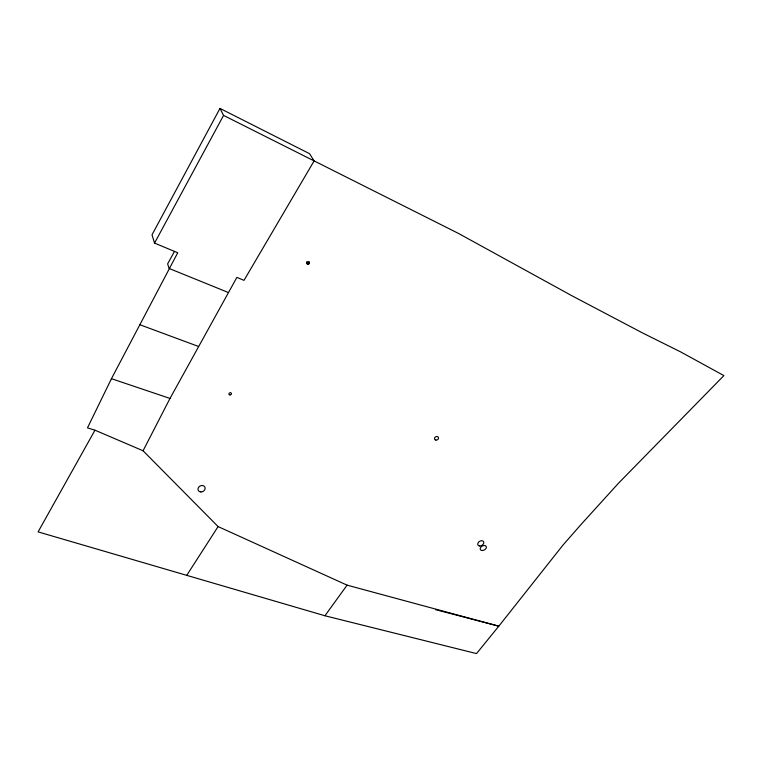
<?xml version="1.0" encoding="UTF-8"?>
<svg xmlns="http://www.w3.org/2000/svg" width="762" height="762" viewBox="0 0 762 762"><rect width="100%" height="100%" fill="white"/><g stroke="black" fill="none" stroke-linecap="round" stroke-linejoin="round"><path stroke-width="1.14" d="M111.452 378.695L87.478 427.882L94.974 430.197L143.065 450.771L218.094 526.58L347.081 585.149L498.805 626.173L563.07 544.982L580.977 524.561L618.696 483.013L723.9 375.599L680.428 351.787L642.804 333.08L572.052 295.837L458.686 233.534L223.561 115.414L219.98 108.414L152.019 234.81L154.543 243.097L177.727 252.755L111.452 378.695L170.002 398.431L236.877 277.387L244.011 280.359L314.115 160.906L309.543 153.667L219.98 108.414M143.065 450.771L170.002 398.431M154.543 243.097L223.561 115.414M174.508 251.374L167.63 263.862L169.069 268.443L228.114 292.418M94.974 430.197L38.1 531.886L324.936 615.763L476.517 653.586L498.805 626.173L435.473 609.629M186.995 574.967L218.094 526.58M324.936 615.763L347.081 585.149M139.684 324.669L198.501 346.453M308.981 261.737A1.353 1.181 -28.2 0 1 308.467 263.442A1.353 1.181 -28.2 0 1 306.676 263.166M306.695 261.957A1.353 1.181 -28.2 0 1 306.905 261.68M481.432 550.374A3.286 2.229 -28 0 1 481.803 546.287A3.286 2.229 -28 0 1 486.356 547.068A3.286 2.229 -28 0 1 482.136 550.497M435.874 440.074A2.076 1.715 -24.9 0 0 438.474 437.693A2.076 1.715 -24.9 0 0 435.14 437.178A2.076 1.715 -24.9 0 0 435.874 440.074M229.895 394.907A1.295 1.067 -21.5 0 0 231.4 393.354A1.295 1.067 -21.5 0 0 229.257 393.163A1.295 1.067 -21.5 0 0 229.895 394.907M479.698 545.983A3.277 2.315 -32.8 0 0 483.737 542.134A3.277 2.315 -32.8 0 0 478.822 541.934A3.277 2.315 -32.8 0 0 479.698 545.983M307.791 264.29A1.353 1.181 -28.2 0 0 309.439 262.652A1.353 1.181 -28.2 0 0 307.238 262.309A1.353 1.181 -28.2 0 0 307.791 264.29M200.911 491.966A3.705 3.086 -28.4 0 0 204.93 487.194A3.705 3.086 -28.4 0 0 198.844 487.013A3.705 3.086 -28.4 0 0 200.911 491.966"/></g></svg>
